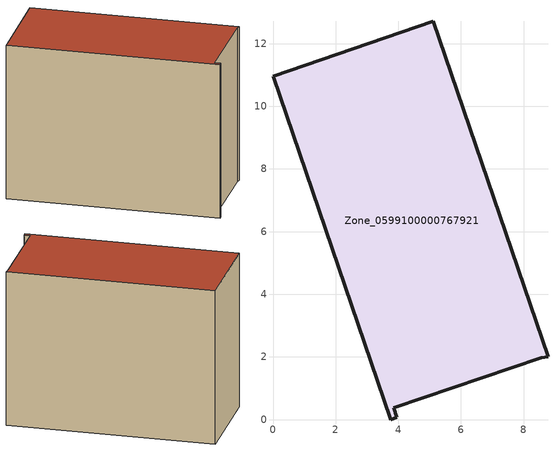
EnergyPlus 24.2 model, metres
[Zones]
Zone_0599100000767921
 floor ground (C_G): 0,10.96 5.11,12.71 8.78,2.01 8.56,1.97 3.86,0.38 3.96,0.08 3.75,0 z0
 wall outside (C_F): 5.11,12.71 0,10.96 3.75,0 3.96,0.08 3.86,0.38 8.56,1.97 8.78,2.01 5.11,12.71 z0:8.73
 roof outside (C_R): 8.78,2.01 5.11,12.71 0,10.96 3.75,0 3.96,0.08 3.86,0.38 8.56,1.97 z8.73
[BUILDING]
Pand.0599100000767921: North Axis=0; Terrain=City; Loads Convergence Tolerance Value=0.04; Temperature Convergence Tolerance Value=0.4; Solar Distribution=FullExterior; Maximum Number of Warmup Days=25; Minimum Number of Warmup Days=1
[Site:Location]
Rotterdam.The.Hague.AP_ZH_NLD Design_Conditions: Latitude=51.96; Longitude=4.45; Time Zone=1; Elevation=-4.5
[SITE:GROUNDTEMPERATURE:BUILDINGSURFACE]
18, 18, 18, 18, 18, 18, 18, 18, 18, 18, 18, 18
[MATERIAL] Thermal Absorptance=0.9; Solar Absorptance=0.7; Visible Absorptance=0.7
Name | Roughness | Thickness | Conductivity | Density | Specific Heat
G.TI.2006-2014 | MediumSmooth | 0.15 | 0.06 | 540 | 1210
F.TI.2006-2014 | Rough | 0.3 | 0.12 | 1920 | 840
R.TI.2006-2014 | MediumRough | 0.2 | 0.08 | 1500 | 1000
[CONSTRUCTION]
C_G: G.TI.2006-2014
C_F: F.TI.2006-2014
C_R: R.TI.2006-2014
[ZONE]
Zone_0599100000767921: Type=1; Multiplier=1; Ceiling Height=Autocalculate; Volume=Autocalculate; Floor Area=autocalculate; Part of Total Floor Area=Yes
[ZONEINFILTRATION:DESIGNFLOWRATE]
Infil_Zone_0599100000767921: Zone or ZoneList or Space or SpaceList=Zone_0599100000767921; Schedule=AlwaysOn; Design Flow Rate Calculation Method=Flow/Area; Flow Rate per Floor Area=0.0015; Constant Term Coefficient=1; Temperature Term Coefficient=0; Velocity Term Coefficient=0; Velocity Squared Term Coefficient=0
[HVACTEMPLATE:ZONE:IDEALLOADSAIRSYSTEM]
Zone_0599100000767921: Maximum Heating Supply Air Temperature=50; Minimum Cooling Supply Air Temperature=13; Maximum Heating Supply Air Humidity Ratio=0.0156; Minimum Cooling Supply Air Humidity Ratio=0.0077; Heating Limit=NoLimit; Cooling Limit=NoLimit; Dehumidification Control Type=ConstantSensibleHeatRatio; Cooling Sensible Heat Ratio=0.7; Dehumidification Setpoint=60; Humidification Control Type=None; Humidification Setpoint=30; Outdoor Air Method=None; Outdoor Air Flow Rate per Person=0.00944; Outdoor Air Flow Rate per Zone Floor Area=0; Outdoor Air Flow Rate per Zone=0; Demand Controlled Ventilation Type=None; Outdoor Air Economizer Type=NoEconomizer; Heat Recovery Type=None; Sensible Heat Recovery Effectiveness=0.7; Latent Heat Recovery Effectiveness=0.65
[ZONECONTROL:THERMOSTAT]
ThermostatControl_Zone_0599100000767921: Zone or ZoneList=Zone_0599100000767921; Control Type Schedule=DualSetpointControlType; Control 1=Thermostat_Zone_0599100000767921; Temperature Difference Between Cutout And Setpoint=0
[THERMOSTATSETPOINT:DUALSETPOINT]
Thermostat_Zone_0599100000767921: Heating Setpoint Temperature Schedule=HeatingSetpoint_Zone_0599100000767921; Cooling Setpoint Temperature Schedule=CoolingSetpoint_Zone_0599100000767921
[SCHEDULE:COMPACT]
HeatingSetpoint_Zone_0599100000767921: Through: 12/31, For: AllDays, Until: 24:00, 21
CoolingSetpoint_Zone_0599100000767921: Through: 12/31, For: AllDays, Until: 24:00, 24
DualSetpointControlType: Through: 12/31, For: AllDays, Until: 24:00, 4
AlwaysOn: Through: 12/31, For: AllDays, Until: 24:00, 1
